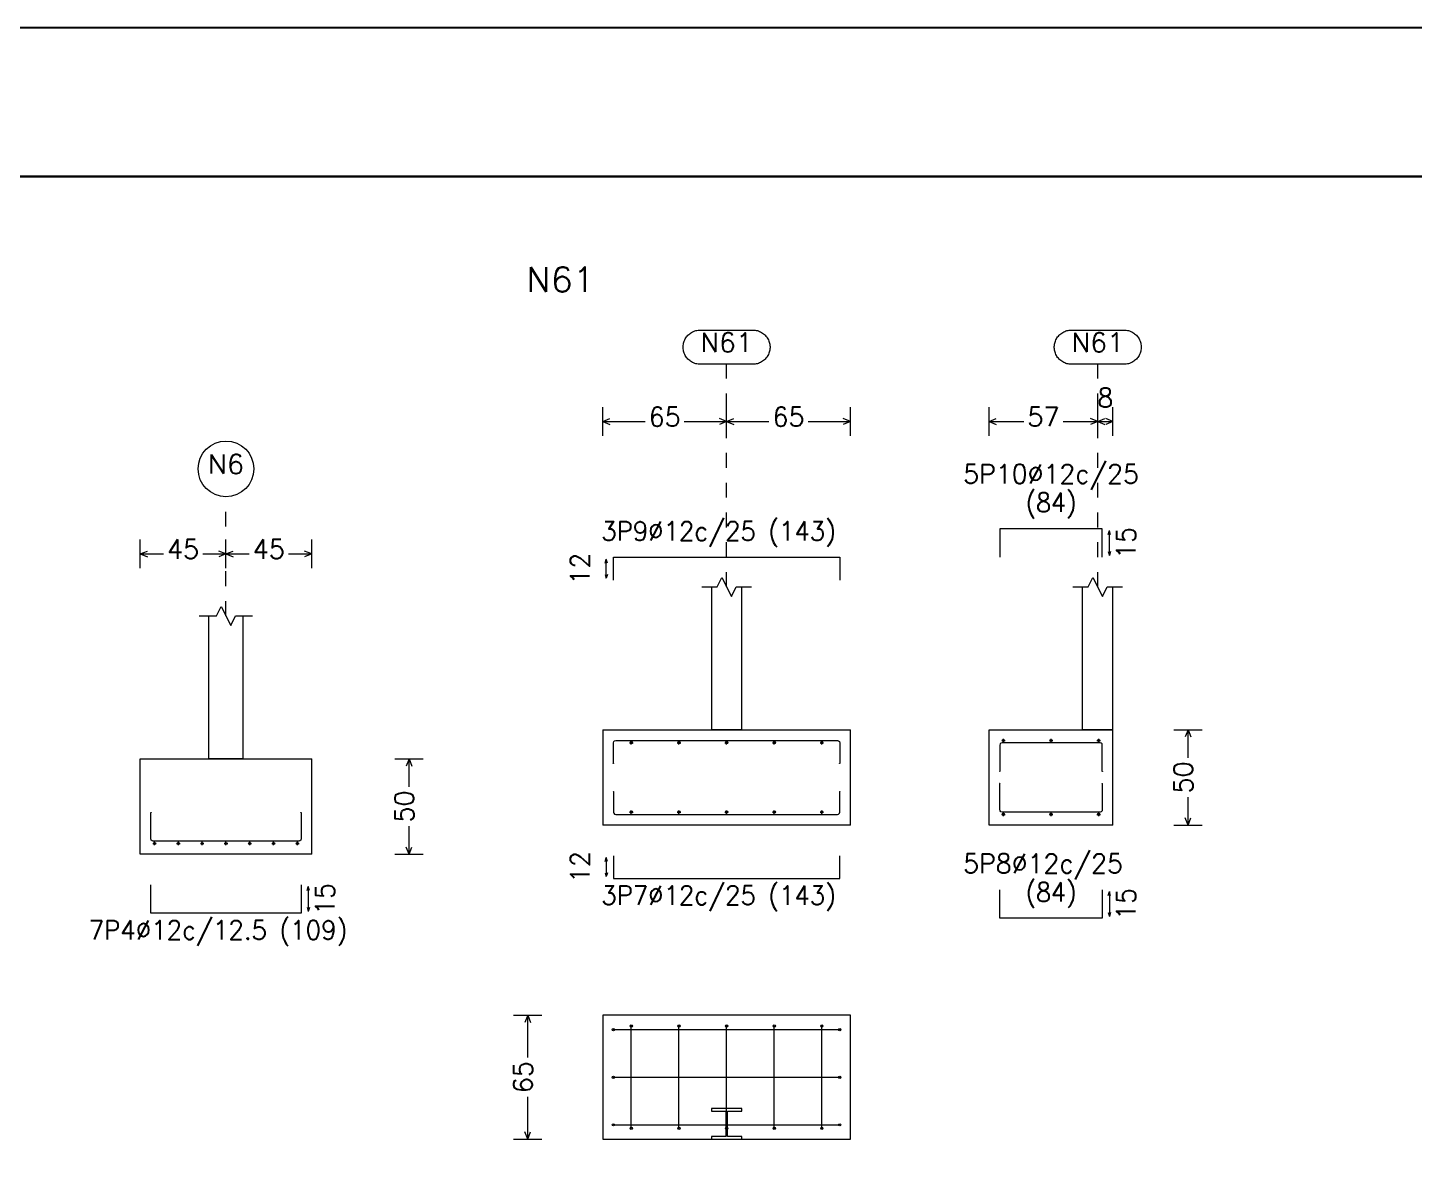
# Model space of a CAD drawing. Header units: millimetres. Extents: x -252 to 259, y -4 to 137.
# Drawn here: x 123.87 to 133.19, y 18.25 to 25.86 of the extents above; entities that cross this region are included whole.
import ezdxf
from ezdxf.enums import TextEntityAlignment as Align

# ---------------------------------------------------------------- set-up
doc = ezdxf.new("R2010")
doc.units = ezdxf.units.MM
doc.linetypes.add('CYPE_PUNTO', pattern=[0.075, 0, -0.075])
doc.layers.get('0').update_dxf_attribs({"lineweight": 0})
for name, color, linetype, lineweight in [('CIM_COTAS', 2, 'Continuous', 0), ('CIM_DIB_ARMADOS', 4, 'Continuous', 0), ('CIM_GEOMETRIA', 2, 'Continuous', 0), ('CIM_REFEREN', 2, 'Continuous', 0), ('CIM_TXT_ARMADOS', 3, 'Continuous', 0)]:
    doc.layers.add(name, color=color, linetype=linetype, lineweight=lineweight)
doc.layers.add('VG', color=7, linetype='Continuous')
doc.styles.add('CYPETXT', font='romans__.ttf', dxfattribs={"height": 0.2})

# ---------------------------------------------------------------- blocks, each defined once
blk = doc.blocks.new('PLANTILLA')
at = {"layer": 'VG'}
for p, q in [((72904.7103, 49224.7112), (72862.7103, 49224.7112)), ((72864.7103, 49223.7112), (72903.7103, 49223.7112))]:
    blk.add_line(p, q, dxfattribs=at)
blk.add_lwpolyline([(72864.7103, 49223.7112), (72864.7103, 49196.0112), (72885.7103, 49196.0112), (72885.7103, 49199.6112), (72903.6603, 49199.5612), (72903.7103, 49223.7112), (72864.7103, 49223.7112)], close=True, dxfattribs=at)

msp = doc.modelspace()

# ---------------------------------------------------------------- hatches: boundary and pattern name
at = {"layer": 'CIM_DIB_ARMADOS'}
h = msp.add_hatch(color=256, dxfattribs=at)
edge = h.paths.add_edge_path()
edge.add_arc((127.8063, 20.9193), 0.00102, 0, 360)
h = msp.add_hatch(color=256, dxfattribs=at)
edge = h.paths.add_edge_path()
edge.add_arc((129.3269, 20.9193), 0.00102, 0, 360)
h = msp.add_hatch(color=256, dxfattribs=at)
edge = h.paths.add_edge_path()
edge.add_arc((130.4021, 20.8656), 0.00102, 0, 360)
h = msp.add_hatch(color=256, dxfattribs=at)
edge = h.paths.add_edge_path()
edge.add_arc((131.0907, 20.8656), 0.00102, 0, 360)
h = msp.add_hatch(color=256, dxfattribs=at)
edge = h.paths.add_edge_path()
edge.add_arc((130.4021, 20.7837), 0.00102, 0, 360)
h = msp.add_hatch(color=256, dxfattribs=at)
edge = h.paths.add_edge_path()
edge.add_arc((131.0907, 20.7837), 0.00102, 0, 360)
h = msp.add_hatch(color=256, dxfattribs=at)
edge = h.paths.add_edge_path()
edge.add_arc((127.8063, 20.7299), 0.00102, 0, 360)
h = msp.add_hatch(color=256, dxfattribs=at)
edge = h.paths.add_edge_path()
edge.add_arc((129.3269, 20.7299), 0.00102, 0, 360)
h = msp.add_hatch(color=256, dxfattribs=at)
edge = h.paths.add_edge_path()
edge.add_arc((124.699, 20.5885), 0.00102, 0, 360)
h = msp.add_hatch(color=256, dxfattribs=at)
edge = h.paths.add_edge_path()
edge.add_arc((125.7077, 20.5885), 0.00102, 0, 360)
h = msp.add_hatch(color=256, dxfattribs=at)
edge = h.paths.add_edge_path()
edge.add_arc((127.8063, 19.1312), 0.00102, 0, 360)
h = msp.add_hatch(color=256, dxfattribs=at)
edge = h.paths.add_edge_path()
edge.add_arc((127.8063, 19.1312), 0.00102, 0, 360)
h = msp.add_hatch(color=256, dxfattribs=at)
edge = h.paths.add_edge_path()
edge.add_arc((127.9266, 19.1555), 0.00102, 0, 360)
h = msp.add_hatch(color=256, dxfattribs=at)
edge = h.paths.add_edge_path()
edge.add_arc((127.9266, 19.1555), 0.00102, 0, 360)
h = msp.add_hatch(color=256, dxfattribs=at)
edge = h.paths.add_edge_path()
edge.add_arc((128.2466, 19.1555), 0.00102, 0, 360)
h = msp.add_hatch(color=256, dxfattribs=at)
edge = h.paths.add_edge_path()
edge.add_arc((128.2466, 19.1555), 0.00102, 0, 360)
h = msp.add_hatch(color=256, dxfattribs=at)
edge = h.paths.add_edge_path()
edge.add_arc((128.5666, 19.1555), 0.00102, 0, 360)
h = msp.add_hatch(color=256, dxfattribs=at)
edge = h.paths.add_edge_path()
edge.add_arc((128.5666, 19.1555), 0.00102, 0, 360)
h = msp.add_hatch(color=256, dxfattribs=at)
edge = h.paths.add_edge_path()
edge.add_arc((128.8866, 19.1555), 0.00102, 0, 360)
h = msp.add_hatch(color=256, dxfattribs=at)
edge = h.paths.add_edge_path()
edge.add_arc((128.8866, 19.1555), 0.00102, 0, 360)
h = msp.add_hatch(color=256, dxfattribs=at)
edge = h.paths.add_edge_path()
edge.add_arc((129.2066, 19.1555), 0.00102, 0, 360)
h = msp.add_hatch(color=256, dxfattribs=at)
edge = h.paths.add_edge_path()
edge.add_arc((129.2066, 19.1555), 0.00102, 0, 360)
h = msp.add_hatch(color=256, dxfattribs=at)
edge = h.paths.add_edge_path()
edge.add_arc((129.3269, 19.1312), 0.00102, 0, 360)
h = msp.add_hatch(color=256, dxfattribs=at)
edge = h.paths.add_edge_path()
edge.add_arc((129.3269, 19.1312), 0.00102, 0, 360)
h = msp.add_hatch(color=256, dxfattribs=at)
edge = h.paths.add_edge_path()
edge.add_arc((127.8063, 18.8112), 0.00102, 0, 360)
h = msp.add_hatch(color=256, dxfattribs=at)
edge = h.paths.add_edge_path()
edge.add_arc((127.8063, 18.8112), 0.00102, 0, 360)
h = msp.add_hatch(color=256, dxfattribs=at)
edge = h.paths.add_edge_path()
edge.add_arc((129.3269, 18.8112), 0.00102, 0, 360)
h = msp.add_hatch(color=256, dxfattribs=at)
edge = h.paths.add_edge_path()
edge.add_arc((129.3269, 18.8112), 0.00102, 0, 360)
h = msp.add_hatch(color=256, dxfattribs=at)
edge = h.paths.add_edge_path()
edge.add_arc((127.8063, 18.4912), 0.00102, 0, 360)
h = msp.add_hatch(color=256, dxfattribs=at)
edge = h.paths.add_edge_path()
edge.add_arc((127.8063, 18.4912), 0.00102, 0, 360)
h = msp.add_hatch(color=256, dxfattribs=at)
edge = h.paths.add_edge_path()
edge.add_arc((127.9266, 18.4669), 0.00102, 0, 360)
h = msp.add_hatch(color=256, dxfattribs=at)
edge = h.paths.add_edge_path()
edge.add_arc((127.9266, 18.4669), 0.00102, 0, 360)
h = msp.add_hatch(color=256, dxfattribs=at)
edge = h.paths.add_edge_path()
edge.add_arc((128.2466, 18.4669), 0.00102, 0, 360)
h = msp.add_hatch(color=256, dxfattribs=at)
edge = h.paths.add_edge_path()
edge.add_arc((128.2466, 18.4669), 0.00102, 0, 360)
h = msp.add_hatch(color=256, dxfattribs=at)
edge = h.paths.add_edge_path()
edge.add_arc((128.5666, 18.4669), 0.00102, 0, 360)
h = msp.add_hatch(color=256, dxfattribs=at)
edge = h.paths.add_edge_path()
edge.add_arc((128.5666, 18.4669), 0.00102, 0, 360)
h = msp.add_hatch(color=256, dxfattribs=at)
edge = h.paths.add_edge_path()
edge.add_arc((128.8866, 18.4669), 0.00102, 0, 360)
h = msp.add_hatch(color=256, dxfattribs=at)
edge = h.paths.add_edge_path()
edge.add_arc((128.8866, 18.4669), 0.00102, 0, 360)
h = msp.add_hatch(color=256, dxfattribs=at)
edge = h.paths.add_edge_path()
edge.add_arc((129.2066, 18.4669), 0.00102, 0, 360)
h = msp.add_hatch(color=256, dxfattribs=at)
edge = h.paths.add_edge_path()
edge.add_arc((129.2066, 18.4669), 0.00102, 0, 360)
h = msp.add_hatch(color=256, dxfattribs=at)
edge = h.paths.add_edge_path()
edge.add_arc((129.3269, 18.4912), 0.00102, 0, 360)
h = msp.add_hatch(color=256, dxfattribs=at)
edge = h.paths.add_edge_path()
edge.add_arc((129.3269, 18.4912), 0.00102, 0, 360)

# ---------------------------------------------------------------- linework, layer by layer
at = {"layer": 'CIM_COTAS', "linetype": 'CYPE_PUNTO'}
for p, q in [((128.5666, 22.1046), (128.5666, 23.5997)), ((131.06, 22.1046), (131.06, 23.5997)), ((125.2034, 21.9094), (125.2034, 22.7101))]:
    msp.add_line(p, q, dxfattribs=at)
at = {"layer": 'CIM_COTAS'}
for p, q in [((127.7346, 23.1197), (127.7346, 23.3117)), ((128.5666, 23.1197), (128.5666, 23.3117)), ((128.5666, 23.1197), (128.5666, 23.3117)), ((129.3986, 23.1197), (129.3986, 23.3117)), ((130.3304, 23.1197), (130.3304, 23.3117)), ((131.06, 23.1197), (131.06, 23.3117)), ((131.06, 23.1197), (131.06, 23.3117)), ((131.1624, 23.1197), (131.1624, 23.3117)), ((127.7346, 23.2157), (127.7826, 23.2349)), ((127.7346, 23.2157), (127.7826, 23.1965)), ((127.7346, 23.2157), (128.0191, 23.2157)), ((128.2821, 23.2157), (128.5666, 23.2157)), ((128.5666, 23.2157), (128.5186, 23.2349)), ((128.5666, 23.2157), (128.5186, 23.1965)), ((128.5666, 23.2157), (128.6146, 23.2349)), ((128.5666, 23.2157), (128.6146, 23.1965)), ((128.5666, 23.2157), (128.8511, 23.2157)), ((129.1141, 23.2157), (129.3986, 23.2157)), ((129.3986, 23.2157), (129.3506, 23.2349)), ((129.3986, 23.2157), (129.3506, 23.1965)), ((130.3304, 23.2157), (130.3784, 23.2349)), ((130.3304, 23.2157), (130.3784, 23.1965)), ((130.3304, 23.2157), (130.5637, 23.2157)), ((130.8267, 23.2157), (131.06, 23.2157)), ((131.06, 23.2157), (131.012, 23.2349)), ((131.06, 23.2157), (131.012, 23.1965)), ((131.06, 23.2157), (131.108, 23.2349)), ((131.06, 23.2157), (131.108, 23.1965)), ((131.06, 23.2157), (131.1624, 23.2157)), ((131.1624, 23.2157), (131.1144, 23.2349)), ((131.1624, 23.2157), (131.1144, 23.1965)), ((124.6274, 22.2301), (124.6274, 22.4221)), ((125.2034, 22.2301), (125.2034, 22.4221)), ((125.2034, 22.2301), (125.2034, 22.4221)), ((125.7794, 22.2301), (125.7794, 22.4221)), ((124.6274, 22.3261), (124.6754, 22.3453)), ((124.6274, 22.3261), (124.6754, 22.3069)), ((124.6274, 22.3261), (124.7838, 22.3261)), ((125.0469, 22.3261), (125.2034, 22.3261)), ((125.2034, 22.3261), (125.1554, 22.3453)), ((125.2034, 22.3261), (125.1554, 22.3069)), ((125.2034, 22.3261), (125.2514, 22.3453)), ((125.2034, 22.3261), (125.2514, 22.3069)), ((125.2034, 22.3261), (125.3598, 22.3261)), ((125.6229, 22.3261), (125.7794, 22.3261)), ((125.7794, 22.3261), (125.7314, 22.3453)), ((125.7794, 22.3261), (125.7314, 22.3069)), ((131.5707, 21.1446), (131.7627, 21.1446)), ((131.6667, 21.1446), (131.6475, 21.0966)), ((131.6667, 21.1446), (131.6859, 21.0966)), ((131.6667, 20.9561), (131.6667, 21.1446)), ((126.3371, 20.9494), (126.5291, 20.9494)), ((126.4331, 20.9494), (126.4139, 20.9014)), ((126.4331, 20.9494), (126.4523, 20.9014)), ((126.4331, 20.7609), (126.4331, 20.9494)), ((131.6667, 20.5046), (131.6667, 20.6931)), ((126.4331, 20.3094), (126.4331, 20.4979)), ((131.5707, 20.5046), (131.7627, 20.5046)), ((131.6667, 20.5046), (131.6475, 20.5526)), ((131.6667, 20.5046), (131.6859, 20.5526)), ((126.3371, 20.3094), (126.5291, 20.3094)), ((126.4331, 20.3094), (126.4139, 20.3574)), ((126.4331, 20.3094), (126.4523, 20.3574)), ((127.1343, 19.2272), (127.3263, 19.2272)), ((127.2303, 19.2272), (127.2111, 19.1792)), ((127.2303, 19.2272), (127.2495, 19.1792)), ((127.2303, 18.9427), (127.2303, 19.2272)), ((127.2303, 18.3952), (127.2303, 18.6797)), ((127.1343, 18.3952), (127.3263, 18.3952)), ((127.2303, 18.3952), (127.2111, 18.4432)), ((127.2303, 18.3952), (127.2495, 18.4432))]:
    msp.add_line(p, q, dxfattribs=at)
for points in [[(128.7432, 23.8301), (128.7509, 23.8298), (128.7586, 23.829), (128.7662, 23.8278), (128.7737, 23.826), (128.781, 23.8237), (128.7882, 23.8209), (128.7952, 23.8177), (128.8019, 23.814), (128.8084, 23.8098), (128.8146, 23.8053), (128.8205, 23.8003), (128.826, 23.795), (128.8312, 23.7892), (128.836, 23.7832), (128.8403, 23.7769), (128.8443, 23.7702), (128.8477, 23.7634), (128.8507, 23.7563), (128.8533, 23.749), (128.8553, 23.7416), (128.8568, 23.734), (128.8578, 23.7264), (128.8584, 23.7187), (128.8584, 23.711), (128.8578, 23.7033), (128.8568, 23.6957), (128.8553, 23.6882), (128.8533, 23.6807), (128.8507, 23.6735), (128.8477, 23.6664), (128.8443, 23.6595), (128.8403, 23.6529), (128.836, 23.6465), (128.8312, 23.6405), (128.826, 23.6348), (128.8205, 23.6294), (128.8146, 23.6245), (128.8084, 23.6199), (128.8019, 23.6158), (128.7952, 23.6121), (128.7882, 23.6088), (128.781, 23.606), (128.7737, 23.6038), (128.7662, 23.602), (128.7586, 23.6007), (128.7509, 23.5999), (128.7432, 23.5997), (128.3899, 23.5997), (128.3823, 23.5999), (128.3746, 23.6007), (128.367, 23.602), (128.3595, 23.6038), (128.3522, 23.606), (128.345, 23.6088), (128.338, 23.6121), (128.3312, 23.6158), (128.3247, 23.6199), (128.3186, 23.6245), (128.3127, 23.6294), (128.3071, 23.6348), (128.302, 23.6405), (128.2972, 23.6465), (128.2928, 23.6529), (128.2889, 23.6595), (128.2854, 23.6664), (128.2824, 23.6735), (128.2799, 23.6807), (128.2779, 23.6882), (128.2764, 23.6957), (128.2753, 23.7033), (128.2748, 23.711), (128.2748, 23.7187), (128.2753, 23.7264), (128.2764, 23.734), (128.2779, 23.7416), (128.2799, 23.749), (128.2824, 23.7563), (128.2854, 23.7634), (128.2889, 23.7702), (128.2928, 23.7769), (128.2972, 23.7832), (128.302, 23.7892), (128.3071, 23.795), (128.3127, 23.8003), (128.3186, 23.8053), (128.3247, 23.8098), (128.3312, 23.814), (128.338, 23.8177), (128.345, 23.8209), (128.3522, 23.8237), (128.3595, 23.826), (128.367, 23.8278), (128.3746, 23.829), (128.3823, 23.8298), (128.3899, 23.8301), (128.7432, 23.8301)], [(131.2367, 23.8301), (131.2444, 23.8298), (131.252, 23.829), (131.2596, 23.8278), (131.2671, 23.826), (131.2745, 23.8237), (131.2816, 23.8209), (131.2886, 23.8177), (131.2954, 23.814), (131.3019, 23.8098), (131.3081, 23.8053), (131.3139, 23.8003), (131.3195, 23.795), (131.3246, 23.7892), (131.3294, 23.7832), (131.3338, 23.7769), (131.3377, 23.7702), (131.3412, 23.7634), (131.3442, 23.7563), (131.3467, 23.749), (131.3487, 23.7416), (131.3503, 23.734), (131.3513, 23.7264), (131.3518, 23.7187), (131.3518, 23.711), (131.3513, 23.7033), (131.3503, 23.6957), (131.3487, 23.6882), (131.3467, 23.6807), (131.3442, 23.6735), (131.3412, 23.6664), (131.3377, 23.6595), (131.3338, 23.6529), (131.3294, 23.6465), (131.3246, 23.6405), (131.3195, 23.6348), (131.3139, 23.6294), (131.3081, 23.6245), (131.3019, 23.6199), (131.2954, 23.6158), (131.2886, 23.6121), (131.2816, 23.6088), (131.2745, 23.606), (131.2671, 23.6038), (131.2596, 23.602), (131.252, 23.6007), (131.2444, 23.5999), (131.2367, 23.5997), (130.8834, 23.5997), (130.8757, 23.5999), (130.868, 23.6007), (130.8604, 23.602), (130.853, 23.6038), (130.8456, 23.606), (130.8384, 23.6088), (130.8314, 23.6121), (130.8247, 23.6158), (130.8182, 23.6199), (130.812, 23.6245), (130.8061, 23.6294), (130.8006, 23.6348), (130.7954, 23.6405), (130.7906, 23.6465), (130.7863, 23.6529), (130.7824, 23.6595), (130.7789, 23.6664), (130.7759, 23.6735), (130.7734, 23.6807), (130.7713, 23.6882), (130.7698, 23.6957), (130.7688, 23.7033), (130.7683, 23.711), (130.7683, 23.7187), (130.7688, 23.7264), (130.7698, 23.734), (130.7713, 23.7416), (130.7734, 23.749), (130.7759, 23.7563), (130.7789, 23.7634), (130.7824, 23.7702), (130.7863, 23.7769), (130.7906, 23.7832), (130.7954, 23.7892), (130.8006, 23.795), (130.8061, 23.8003), (130.812, 23.8053), (130.8182, 23.8098), (130.8247, 23.814), (130.8314, 23.8177), (130.8384, 23.8209), (130.8456, 23.8237), (130.853, 23.826), (130.8604, 23.8278), (130.868, 23.829), (130.8757, 23.8298), (130.8834, 23.8301), (131.2367, 23.8301)]]:
    msp.add_lwpolyline(points, close=True, dxfattribs=at)
msp.add_circle((125.2034, 22.8972), 0.1871, dxfattribs=at)
at = {"layer": 'CIM_DIB_ARMADOS'}
for p, q in [((127.9151, 21.0576), (127.9381, 21.0576)), ((127.9266, 21.0461), (127.9266, 21.0691)), ((128.2351, 21.0576), (128.2581, 21.0576)), ((128.2466, 21.0461), (128.2466, 21.0691)), ((128.5551, 21.0576), (128.5781, 21.0576)), ((128.5666, 21.0461), (128.5666, 21.0691)), ((128.8751, 21.0576), (128.8981, 21.0576)), ((128.8866, 21.0461), (128.8866, 21.0691)), ((129.1951, 21.0576), (129.2181, 21.0576)), ((129.2066, 21.0461), (129.2066, 21.0691)), ((130.4149, 21.0729), (130.4379, 21.0729)), ((130.4264, 21.0614), (130.4264, 21.0845)), ((130.7349, 21.0729), (130.7579, 21.0729)), ((130.7464, 21.0614), (130.7464, 21.0845)), ((131.0549, 21.0729), (131.0779, 21.0729)), ((131.0664, 21.0614), (131.0664, 21.0845)), ((127.9151, 20.5917), (127.9381, 20.5917)), ((127.9266, 20.5801), (127.9266, 20.6032)), ((128.2351, 20.5917), (128.2581, 20.5917)), ((128.2466, 20.5801), (128.2466, 20.6032)), ((128.5551, 20.5917), (128.5781, 20.5917)), ((128.5666, 20.5801), (128.5666, 20.6032)), ((128.8751, 20.5917), (128.8981, 20.5917)), ((128.8866, 20.5801), (128.8866, 20.6032)), ((129.1951, 20.5917), (129.2181, 20.5917)), ((129.2066, 20.5801), (129.2066, 20.6032)), ((130.4264, 20.5648), (130.4264, 20.5878)), ((130.7464, 20.5648), (130.7464, 20.5878)), ((131.0664, 20.5648), (131.0664, 20.5878)), ((130.4149, 20.5763), (130.4379, 20.5763)), ((130.7349, 20.5763), (130.7579, 20.5763)), ((131.0549, 20.5763), (131.0779, 20.5763)), ((124.7118, 20.3811), (124.7349, 20.3811)), ((124.7234, 20.3696), (124.7234, 20.3926)), ((124.8718, 20.3811), (124.8949, 20.3811)), ((124.8834, 20.3696), (124.8834, 20.3926)), ((125.0318, 20.3811), (125.0549, 20.3811)), ((125.0434, 20.3696), (125.0434, 20.3926)), ((125.1918, 20.3811), (125.2149, 20.3811)), ((125.2034, 20.3696), (125.2034, 20.3926)), ((125.3518, 20.3811), (125.3749, 20.3811)), ((125.3634, 20.3696), (125.3634, 20.3926)), ((125.5118, 20.3811), (125.5349, 20.3811)), ((125.5234, 20.3696), (125.5234, 20.3926)), ((125.6718, 20.3811), (125.6949, 20.3811)), ((125.6834, 20.3696), (125.6834, 20.3926))]:
    msp.add_line(p, q, dxfattribs=at)
for points in [[(131.0907, 22.3037), (131.0907, 22.4957), (130.4021, 22.4957), (130.4021, 22.3037)], [(127.8063, 22.1501), (127.8063, 22.3037), (129.3269, 22.3037), (129.3269, 22.1501)], [(127.8063, 20.9193), (127.8063, 21.0576), (127.8083, 21.0653), (127.8139, 21.0709), (127.8216, 21.0729), (129.3115, 21.0729), (129.3192, 21.0709), (129.3248, 21.0653), (129.3269, 21.0576), (129.3269, 20.9193)], [(131.0907, 20.8656), (131.0907, 21.0422), (131.0887, 21.0499), (131.0831, 21.0555), (131.0754, 21.0576), (130.4175, 21.0576), (130.4098, 21.0555), (130.4042, 21.0499), (130.4021, 21.0422), (130.4021, 20.8656)], [(131.0907, 20.7837), (131.0907, 20.607), (131.0887, 20.5993), (131.0831, 20.5937), (131.0754, 20.5917), (130.4175, 20.5917), (130.4098, 20.5937), (130.4042, 20.5993), (130.4021, 20.607), (130.4021, 20.7837)], [(127.8063, 20.7299), (127.8063, 20.5917), (127.8083, 20.584), (127.8139, 20.5784), (127.8216, 20.5763), (129.3115, 20.5763), (129.3192, 20.5784), (129.3248, 20.584), (129.3269, 20.5917), (129.3269, 20.7299)], [(125.7077, 20.5885), (125.7077, 20.4118), (125.7056, 20.4041), (125.7, 20.3985), (125.6923, 20.3965), (124.7144, 20.3965), (124.7067, 20.3985), (124.7011, 20.4041), (124.699, 20.4118), (124.699, 20.5885)], [(127.8063, 20.2992), (127.8063, 20.1456), (129.3269, 20.1456), (129.3269, 20.2992)], [(125.7077, 20.104), (125.7077, 19.912), (124.699, 19.912), (124.699, 20.104)], [(131.0907, 20.0707), (131.0907, 19.8787), (130.4021, 19.8787), (130.4021, 20.0707)], [(127.8063, 19.1312), (127.8083, 19.1312), (127.8139, 19.1312), (127.8216, 19.1312), (129.3115, 19.1312), (129.3192, 19.1312), (129.3248, 19.1312), (129.3269, 19.1312)], [(127.8063, 19.1312), (127.8083, 19.1312), (127.8139, 19.1312), (127.8216, 19.1312), (129.3115, 19.1312), (129.3192, 19.1312), (129.3248, 19.1312), (129.3269, 19.1312)], [(127.9266, 18.4669), (127.9266, 18.4689), (127.9266, 18.4745), (127.9266, 18.4822), (127.9266, 19.1401), (127.9266, 19.1478), (127.9266, 19.1535), (127.9266, 19.1555)], [(127.9266, 18.4669), (127.9266, 18.4689), (127.9266, 18.4745), (127.9266, 18.4822), (127.9266, 19.1401), (127.9266, 19.1478), (127.9266, 19.1535), (127.9266, 19.1555)], [(128.2466, 18.4669), (128.2466, 18.4689), (128.2466, 18.4745), (128.2466, 18.4822), (128.2466, 19.1401), (128.2466, 19.1478), (128.2466, 19.1535), (128.2466, 19.1555)], [(128.2466, 18.4669), (128.2466, 18.4689), (128.2466, 18.4745), (128.2466, 18.4822), (128.2466, 19.1401), (128.2466, 19.1478), (128.2466, 19.1535), (128.2466, 19.1555)], [(128.5666, 18.4669), (128.5666, 18.4689), (128.5666, 18.4745), (128.5666, 18.4822), (128.5666, 19.1401), (128.5666, 19.1478), (128.5666, 19.1535), (128.5666, 19.1555)], [(128.5666, 18.4669), (128.5666, 18.4689), (128.5666, 18.4745), (128.5666, 18.4822), (128.5666, 19.1401), (128.5666, 19.1478), (128.5666, 19.1535), (128.5666, 19.1555)], [(128.8866, 18.4669), (128.8866, 18.4689), (128.8866, 18.4745), (128.8866, 18.4822), (128.8866, 19.1401), (128.8866, 19.1478), (128.8866, 19.1535), (128.8866, 19.1555)], [(128.8866, 18.4669), (128.8866, 18.4689), (128.8866, 18.4745), (128.8866, 18.4822), (128.8866, 19.1401), (128.8866, 19.1478), (128.8866, 19.1535), (128.8866, 19.1555)], [(129.2066, 18.4669), (129.2066, 18.4689), (129.2066, 18.4745), (129.2066, 18.4822), (129.2066, 19.1401), (129.2066, 19.1478), (129.2066, 19.1535), (129.2066, 19.1555)], [(129.2066, 18.4669), (129.2066, 18.4689), (129.2066, 18.4745), (129.2066, 18.4822), (129.2066, 19.1401), (129.2066, 19.1478), (129.2066, 19.1535), (129.2066, 19.1555)], [(127.8063, 18.8112), (127.8083, 18.8112), (127.8139, 18.8112), (127.8216, 18.8112), (129.3115, 18.8112), (129.3192, 18.8112), (129.3248, 18.8112), (129.3269, 18.8112)], [(127.8063, 18.8112), (127.8083, 18.8112), (127.8139, 18.8112), (127.8216, 18.8112), (129.3115, 18.8112), (129.3192, 18.8112), (129.3248, 18.8112), (129.3269, 18.8112)], [(127.8063, 18.4912), (127.8083, 18.4912), (127.8139, 18.4912), (127.8216, 18.4912), (129.3115, 18.4912), (129.3192, 18.4912), (129.3248, 18.4912), (129.3269, 18.4912)], [(127.8063, 18.4912), (127.8083, 18.4912), (127.8139, 18.4912), (127.8216, 18.4912), (129.3115, 18.4912), (129.3192, 18.4912), (129.3248, 18.4912), (129.3269, 18.4912)]]:
    msp.add_lwpolyline(points, dxfattribs=at)
for centre, radius in [((127.9266, 21.0576), 0.00768), ((128.2466, 21.0576), 0.00768), ((128.5666, 21.0576), 0.00768), ((128.8866, 21.0576), 0.00768), ((129.2066, 21.0576), 0.00768), ((130.4264, 21.0729), 0.00768), ((130.7464, 21.0729), 0.00768), ((131.0664, 21.0729), 0.00768), ((127.8063, 20.9193), 0.00102), ((129.3269, 20.9193), 0.00102), ((130.4021, 20.8656), 0.00102), ((131.0907, 20.8656), 0.00102), ((130.4021, 20.7837), 0.00102), ((131.0907, 20.7837), 0.00102), ((127.8063, 20.7299), 0.00102), ((129.3269, 20.7299), 0.00102), ((124.699, 20.5885), 0.00102), ((125.7077, 20.5885), 0.00102), ((127.9266, 20.5917), 0.00768), ((128.2466, 20.5917), 0.00768), ((128.5666, 20.5917), 0.00768), ((128.8866, 20.5917), 0.00768), ((129.2066, 20.5917), 0.00768), ((130.4264, 20.5763), 0.00768), ((130.7464, 20.5763), 0.00768), ((131.0664, 20.5763), 0.00768), ((124.7234, 20.3811), 0.00768), ((124.8834, 20.3811), 0.00768), ((125.0434, 20.3811), 0.00768), ((125.2034, 20.3811), 0.00768), ((125.3634, 20.3811), 0.00768), ((125.5234, 20.3811), 0.00768), ((125.6834, 20.3811), 0.00768), ((127.8063, 19.1312), 0.00768), ((127.8063, 19.1312), 0.00768), ((127.8063, 19.1312), 0.00102), ((127.8063, 19.1312), 0.00102), ((127.9266, 19.1555), 0.00768), ((127.9266, 19.1555), 0.00768), ((127.9266, 19.1555), 0.00102), ((127.9266, 19.1555), 0.00102), ((128.2466, 19.1555), 0.00768), ((128.2466, 19.1555), 0.00768), ((128.2466, 19.1555), 0.00102), ((128.2466, 19.1555), 0.00102), ((128.5666, 19.1555), 0.00768), ((128.5666, 19.1555), 0.00768), ((128.5666, 19.1555), 0.00102), ((128.5666, 19.1555), 0.00102), ((128.8866, 19.1555), 0.00768), ((128.8866, 19.1555), 0.00768), ((128.8866, 19.1555), 0.00102), ((128.8866, 19.1555), 0.00102), ((129.2066, 19.1555), 0.00768), ((129.2066, 19.1555), 0.00768), ((129.2066, 19.1555), 0.00102), ((129.2066, 19.1555), 0.00102), ((129.3269, 19.1312), 0.00768), ((129.3269, 19.1312), 0.00768), ((129.3269, 19.1312), 0.00102), ((129.3269, 19.1312), 0.00102), ((127.8063, 18.8112), 0.00768), ((127.8063, 18.8112), 0.00768), ((129.3269, 18.8112), 0.00768), ((129.3269, 18.8112), 0.00768), ((127.8063, 18.8112), 0.00102), ((127.8063, 18.8112), 0.00102), ((129.3269, 18.8112), 0.00102), ((129.3269, 18.8112), 0.00102), ((127.8063, 18.4912), 0.00768), ((127.8063, 18.4912), 0.00768), ((127.8063, 18.4912), 0.00102), ((127.8063, 18.4912), 0.00102), ((127.9266, 18.4669), 0.00768), ((127.9266, 18.4669), 0.00768), ((127.9266, 18.4669), 0.00102), ((127.9266, 18.4669), 0.00102), ((128.2466, 18.4669), 0.00768), ((128.2466, 18.4669), 0.00768), ((128.2466, 18.4669), 0.00102), ((128.2466, 18.4669), 0.00102), ((128.5666, 18.4669), 0.00768), ((128.5666, 18.4669), 0.00768), ((128.5666, 18.4669), 0.00102), ((128.5666, 18.4669), 0.00102), ((128.8866, 18.4669), 0.00768), ((128.8866, 18.4669), 0.00768), ((128.8866, 18.4669), 0.00102), ((128.8866, 18.4669), 0.00102), ((129.2066, 18.4669), 0.00768), ((129.2066, 18.4669), 0.00768), ((129.2066, 18.4669), 0.00102), ((129.2066, 18.4669), 0.00102), ((129.3269, 18.4912), 0.00768), ((129.3269, 18.4912), 0.00768), ((129.3269, 18.4912), 0.00102), ((129.3269, 18.4912), 0.00102)]:
    msp.add_circle(centre, radius, dxfattribs=at)
at = {"layer": 'CIM_GEOMETRIA'}
for p, q in [((128.4642, 22.1046), (128.4642, 21.1446)), ((128.669, 21.1446), (128.669, 22.1046)), ((131.1624, 21.1446), (131.1624, 22.1046)), ((125.3186, 20.9494), (125.3186, 21.9094)), ((127.7346, 21.1446), (129.3986, 21.1446)), ((127.7346, 21.1446), (127.7346, 20.5046)), ((128.669, 21.1446), (128.4642, 21.1446)), ((128.4642, 21.1446), (128.5615, 21.1446)), ((128.669, 21.1446), (128.5717, 21.1446)), ((129.3986, 20.5046), (129.3986, 21.1446)), ((130.3304, 21.1446), (131.1624, 21.1446)), ((130.3304, 20.5046), (130.3304, 21.1446)), ((131.1624, 21.1446), (130.9576, 21.1446)), ((131.1624, 20.5046), (131.1624, 21.1446)), ((124.6274, 20.9494), (125.7794, 20.9494)), ((124.6274, 20.3094), (124.6274, 20.9494)), ((125.3186, 20.9494), (125.0882, 20.9494)), ((125.7794, 20.3094), (125.7794, 20.9494)), ((129.3986, 20.5046), (127.7346, 20.5046)), ((131.1624, 20.5046), (130.3304, 20.5046)), ((125.7794, 20.3094), (124.6274, 20.3094))]:
    msp.add_line(p, q, dxfattribs=at)
for points in [[(128.4002, 22.1046), (128.5026, 22.1046), (128.5346, 22.1686), (128.5986, 22.0406), (128.6306, 22.1046), (128.733, 22.1046)], [(130.8936, 22.1046), (130.996, 22.1046), (131.028, 22.1686), (131.092, 22.0406), (131.124, 22.1046), (131.2264, 22.1046)], [(131.1624, 21.1446), (131.1458, 21.1446), (130.9743, 21.1446), (130.9576, 21.1446), (130.9576, 22.1046)], [(125.0242, 21.9094), (125.1394, 21.9094), (125.1714, 21.9734), (125.2354, 21.8454), (125.2674, 21.9094), (125.3826, 21.9094)], [(125.3186, 20.9494), (125.3006, 20.9494), (125.1061, 20.9494), (125.0882, 20.9494), (125.0882, 21.9094)]]:
    msp.add_lwpolyline(points, dxfattribs=at)
for points in [[(127.7346, 18.3952), (129.3986, 18.3952), (129.3986, 19.2272), (127.7346, 19.2272), (127.7346, 18.3952)], [(128.4642, 18.3952), (128.669, 18.3952), (128.669, 18.4118), (128.5717, 18.4118), (128.5717, 18.5833), (128.669, 18.5833), (128.669, 18.6), (128.4642, 18.6), (128.4642, 18.5833), (128.5615, 18.5833), (128.5615, 18.4118), (128.4642, 18.4118), (128.4642, 18.3952)]]:
    msp.add_lwpolyline(points, close=True, dxfattribs=at)
at = {"layer": 'CIM_TXT_ARMADOS'}
for p, q in [((131.1307, 22.4571), (131.1387, 22.4827)), ((131.1467, 22.4571), (131.1387, 22.4827)), ((131.1387, 22.3166), (131.1387, 22.4827)), ((127.7503, 22.2651), (127.7583, 22.2907)), ((127.7663, 22.2651), (127.7583, 22.2907)), ((127.7583, 22.163), (127.7583, 22.2907)), ((131.1307, 22.3422), (131.1387, 22.3166)), ((131.1467, 22.3422), (131.1387, 22.3166)), ((127.7503, 22.1886), (127.7583, 22.163)), ((127.7663, 22.1886), (127.7583, 22.163)), ((127.7503, 20.2607), (127.7583, 20.2863)), ((127.7663, 20.2607), (127.7583, 20.2863)), ((127.7583, 20.2863), (127.7583, 20.1585)), ((127.7503, 20.1841), (127.7583, 20.1585)), ((127.7663, 20.1841), (127.7583, 20.1585)), ((125.7477, 20.0655), (125.7557, 20.0911)), ((125.7637, 20.0655), (125.7557, 20.0911)), ((125.7557, 20.0911), (125.7557, 19.9249)), ((131.1307, 20.0322), (131.1387, 20.0578)), ((131.1467, 20.0322), (131.1387, 20.0578)), ((131.1387, 20.0578), (131.1387, 19.8916)), ((125.7477, 19.9505), (125.7557, 19.9249)), ((125.7637, 19.9505), (125.7557, 19.9249)), ((131.1307, 19.9172), (131.1387, 19.8916)), ((131.1467, 19.9172), (131.1387, 19.8916))]:
    msp.add_line(p, q, dxfattribs=at)

# ---------------------------------------------------------------- block references
msp.add_blockref('PLANTILLA', (-72749.8975, -49198.8506))

# ---------------------------------------------------------------- texts
at = {"layer": 'CIM_COTAS', "style": 'CYPETXT'}
for s, width, p, p2 in [('N61', 0.924861, (128.3899, 23.6829), (128.7432, 23.6829)), ('N61', 0.924861, (130.8834, 23.6829), (131.2367, 23.6829)), ('8', 0.872087, (131.0575, 23.3117), (131.165, 23.3117)), ('65', 0.872087, (128.0431, 23.1837), (128.2581, 23.1837)), ('65', 0.872087, (128.8751, 23.1837), (129.0901, 23.1837)), ('57', 0.872087, (130.5877, 23.1837), (130.8027, 23.1837)), ('N6', 0.950013, (125.0805, 22.8652), (125.3262, 22.8652)), ('45', 0.872087, (124.8078, 22.2941), (125.0229, 22.2941)), ('45', 0.872087, (125.3838, 22.2941), (125.5989, 22.2941))]:
    msp.add_text(s, height=0.128, dxfattribs=dict(at, width=width)).set_placement(p, p2, align=Align.FIT)
at = {"layer": 'CIM_COTAS', "style": 'CYPETXT', "width": 0.872087}
for s, p, p2 in [('50', (131.6987, 20.7171), (131.6987, 20.9321)), ('50', (126.4651, 20.5219), (126.4651, 20.7369)), ('65', (127.2623, 18.7037), (127.2623, 18.9187))]:
    msp.add_text(s, height=0.128, rotation=90, dxfattribs=at).set_placement(p, p2, align=Align.FIT)
at = {"layer": 'CIM_REFEREN', "style": 'CYPETXT', "width": 0.924861}
msp.add_text('N61', height=0.1664, dxfattribs=at).set_placement((127.2219, 24.0861), (127.6812, 24.0861), align=Align.FIT)
at = {"layer": 'CIM_TXT_ARMADOS', "style": 'CYPETXT'}
for s, width, p, p2 in [('5P10%%c12c/25', 0.870564, (130.156, 22.7997), (131.3368, 22.7997)), ('(84)', 0.812098, (130.5755, 22.6077), (130.9173, 22.6077)), ('3P9%%c12c/25 (143)', 0.826794, (127.7247, 22.4157), (129.301, 22.4157)), ('5P8%%c12c/25', 0.870411, (130.156, 20.1827), (131.2293, 20.1827)), ('3P7%%c12c/25 (143)', 0.826794, (127.7247, 19.9696), (129.301, 19.9696)), ('(84)', 0.812098, (130.5755, 19.9907), (130.9173, 19.9907)), ('7P4%%c12c/12.5 (109)', 0.830232, (124.2808, 19.736), (126.0184, 19.736))]:
    msp.add_text(s, height=0.128, dxfattribs=dict(at, width=width)).set_placement(p, p2, align=Align.FIT)
at = {"layer": 'CIM_TXT_ARMADOS', "style": 'CYPETXT', "width": 0.872087}
for s, p, p2 in [('15', (131.3147, 22.2921), (131.3147, 22.5072)), ('12', (127.6463, 22.1193), (127.6463, 22.3344)), ('12', (127.6463, 20.1149), (127.6463, 20.3299)), ('15', (125.9317, 19.9005), (125.9317, 20.1155)), ('15', (131.3147, 19.8672), (131.3147, 20.0822))]:
    msp.add_text(s, height=0.128, rotation=90, dxfattribs=at).set_placement(p, p2, align=Align.FIT)

doc.saveas('drawing.dxf')
